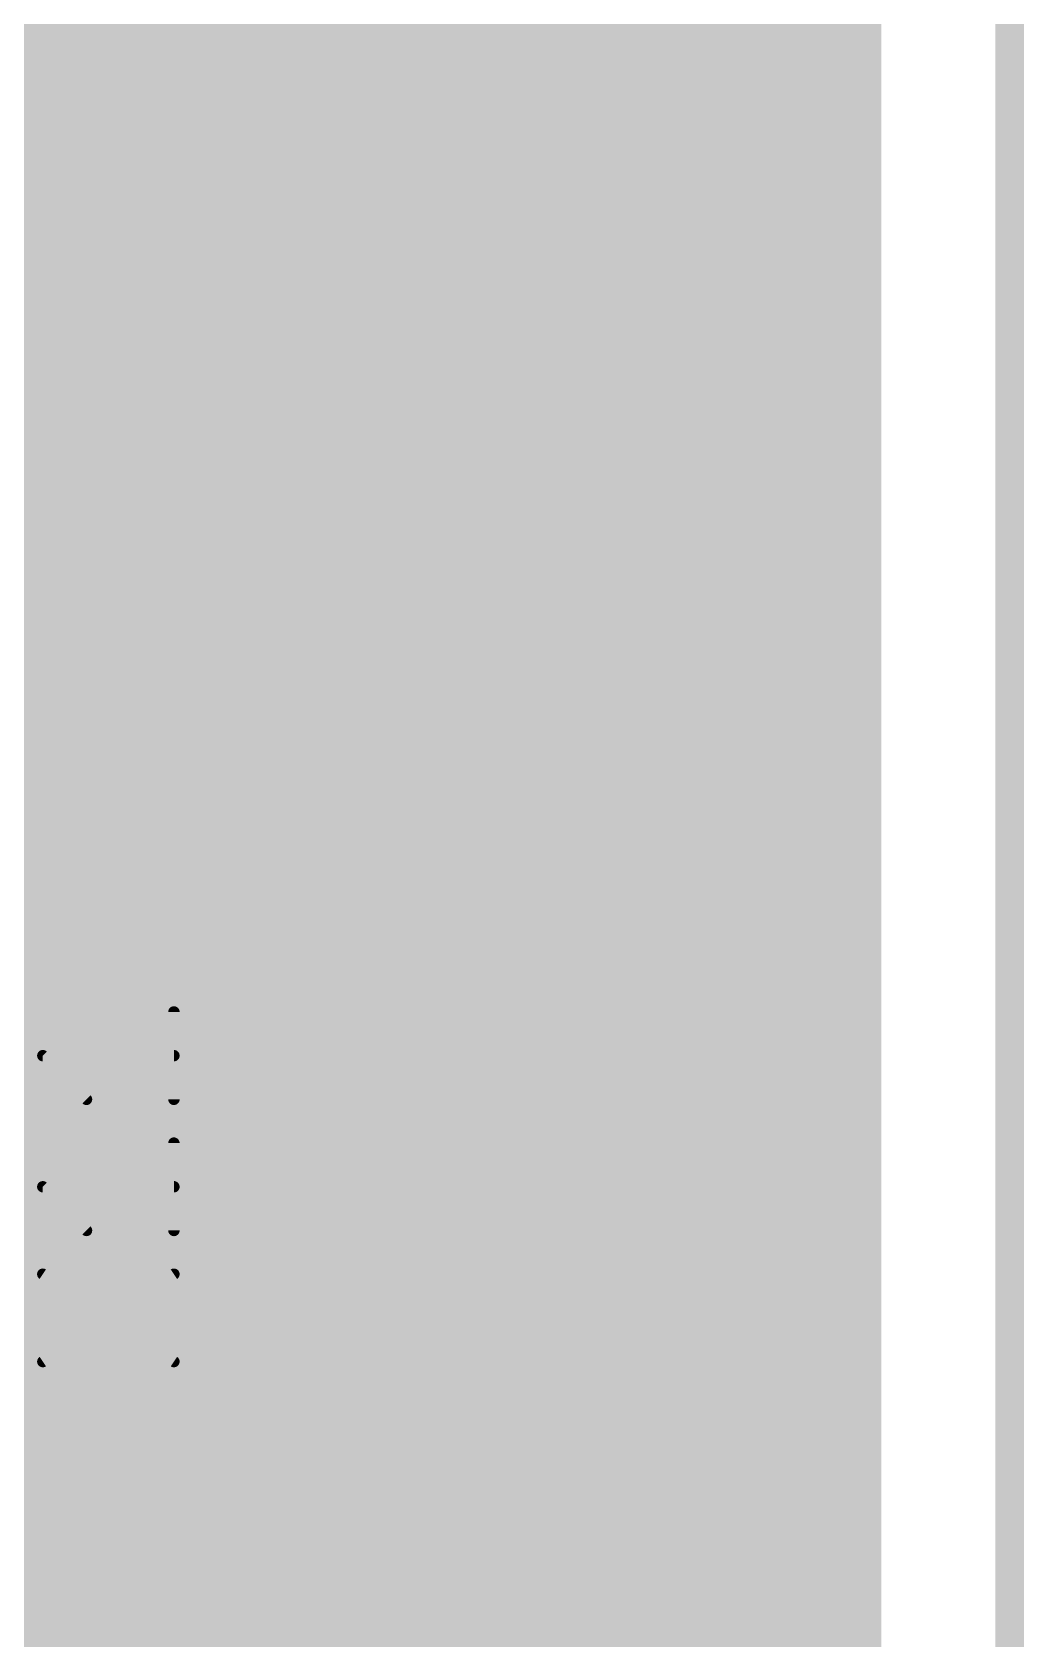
# Model space of a CAD drawing. Extents: x 0 to 10.8, y 0 to 6.1.
# Drawn here: x 10.464 to 10.812, y 1.612 to 2.176 of the extents above; entities that cross this region are included whole.
import ezdxf

# ---------------------------------------------------------------- set-up
doc = ezdxf.new("R2010")
doc.units = 0
for name, color, linetype in [('1', 22, 'CONTINUOUS'), ('16', 175, 'CONTINUOUS'), ('20', 7, 'CONTINUOUS'), ('25', 253, 'CONTINUOUS')]:
    doc.layers.add(name, color=color, linetype=linetype)

msp = doc.modelspace()

# ---------------------------------------------------------------- linework, layer by layer
at = {"layer": '1', "const_width": 0.016}
for points in [[(10.754087, 4.286417), (10.754087, 0.248579)], [(10.349598, 2.176), (10.754087, 2.176)], [(10.345311, 2.16), (10.754087, 2.16)], [(10.340748, 2.144), (10.754087, 2.144)], [(10.331512, 2.128), (10.754087, 2.128)], [(10.322272, 2.112), (10.754087, 2.112)], [(10.307311, 2.096), (10.754087, 2.096)], [(10.291311, 2.08), (10.754087, 2.08)], [(10.275311, 2.064), (10.754087, 2.064)], [(10.259311, 2.048), (10.754087, 2.048)], [(10.243311, 2.032), (10.754087, 2.032)], [(10.227311, 2.016), (10.754087, 2.016)], [(10.446291, 2), (10.754087, 2)], [(10.454138, 1.984), (10.754087, 1.984)], [(10.454138, 1.968), (10.754087, 1.968)], [(10.454138, 1.952), (10.754087, 1.952)], [(10.385098, 1.936), (10.754087, 1.936)], [(10.454138, 1.92), (10.754087, 1.92)], [(10.454138, 1.904), (10.754087, 1.904)], [(10.447197, 1.888), (10.754087, 1.888)], [(10.307894, 1.872), (10.754087, 1.872)], [(10.311421, 1.856), (10.754087, 1.856)], [(10.311421, 1.84), (10.754087, 1.84)], [(10.310563, 1.824), (10.754087, 1.824)], [(10.311421, 1.808), (10.754087, 1.808)], [(10.311421, 1.792), (10.754087, 1.792)], [(10.312583, 1.776), (10.754087, 1.776)], [(10.316421, 1.76), (10.754087, 1.76)], [(10.316421, 1.744), (10.754087, 1.744)], [(10.316421, 1.728), (10.754087, 1.728)], [(10.316421, 1.712), (10.754087, 1.712)], [(10.316421, 1.696), (10.754087, 1.696)], [(10.316421, 1.68), (10.754087, 1.68)], [(10.309421, 1.664), (10.754087, 1.664)], [(10.309421, 1.648), (10.754087, 1.648)], [(10.309421, 1.632), (10.754087, 1.632)], [(10.309421, 1.616), (10.754087, 1.616)]]:
    msp.add_lwpolyline(points, dxfattribs=at)
at = {"layer": '1', "const_width": 0.008}
for points in [[(10.754087, 2.172, 1), (10.754087, 2.18)], [(10.754087, 2.156, 1), (10.754087, 2.164)], [(10.754087, 2.14, 1), (10.754087, 2.148)], [(10.754087, 2.124, 1), (10.754087, 2.132)], [(10.754087, 2.108, 1), (10.754087, 2.116)], [(10.754087, 2.092, 1), (10.754087, 2.1)], [(10.754087, 2.076, 1), (10.754087, 2.084)], [(10.754087, 2.06, 1), (10.754087, 2.068)], [(10.754087, 2.044, 1), (10.754087, 2.052)], [(10.754087, 2.028, 1), (10.754087, 2.036)], [(10.754087, 2.012, 1), (10.754087, 2.02)], [(10.754087, 1.996, 1), (10.754087, 2.004)], [(10.754087, 1.98, 1), (10.754087, 1.988)], [(10.754087, 1.964, 1), (10.754087, 1.972)], [(10.754087, 1.948, 1), (10.754087, 1.956)], [(10.754087, 1.932, 1), (10.754087, 1.94)], [(10.754087, 1.916, 1), (10.754087, 1.924)], [(10.754087, 1.9, 1), (10.754087, 1.908)], [(10.754087, 1.884, 1), (10.754087, 1.892)], [(10.754087, 1.868, 1), (10.754087, 1.876)], [(10.754087, 1.852, 1), (10.754087, 1.86)], [(10.754087, 1.836, 1), (10.754087, 1.844)], [(10.754087, 1.82, 1), (10.754087, 1.828)], [(10.754087, 1.804, 1), (10.754087, 1.812)], [(10.754087, 1.788, 1), (10.754087, 1.796)], [(10.754087, 1.772, 1), (10.754087, 1.78)], [(10.754087, 1.756, 1), (10.754087, 1.764)], [(10.754087, 1.74, 1), (10.754087, 1.748)], [(10.754087, 1.724, 1), (10.754087, 1.732)], [(10.754087, 1.708, 1), (10.754087, 1.716)], [(10.754087, 1.692, 1), (10.754087, 1.7)], [(10.754087, 1.676, 1), (10.754087, 1.684)], [(10.754087, 1.66, 1), (10.754087, 1.668)], [(10.754087, 1.644, 1), (10.754087, 1.652)], [(10.754087, 1.628, 1), (10.754087, 1.636)], [(10.754087, 1.612, 1), (10.754087, 1.62)]]:
    msp.add_lwpolyline(points, format="xyb", dxfattribs=at)
at = {"layer": '16', "const_width": 0.016}
for points in [[(10.754087, 4.286417), (10.754087, 0.248579)], [(9.78415, 2.176), (10.754087, 2.176)], [(9.80015, 2.16), (10.754087, 2.16)], [(9.81615, 2.144), (10.754087, 2.144)], [(9.83215, 2.128), (10.754087, 2.128)], [(9.84815, 2.112), (10.754087, 2.112)], [(9.86415, 2.096), (10.754087, 2.096)], [(9.88015, 2.08), (10.754087, 2.08)], [(9.89615, 2.064), (10.754087, 2.064)], [(9.91215, 2.048), (10.754087, 2.048)], [(9.92815, 2.032), (10.754087, 2.032)], [(9.94415, 2.016), (10.754087, 2.016)], [(9.96015, 2), (10.754087, 2)], [(9.97615, 1.984), (10.754087, 1.984)], [(9.99215, 1.968), (10.754087, 1.968)], [(10.00815, 1.952), (10.754087, 1.952)], [(10.02415, 1.936), (10.754087, 1.936)], [(10.04015, 1.92), (10.754087, 1.92)], [(10.05615, 1.904), (10.754087, 1.904)], [(10.07215, 1.888), (10.754087, 1.888)], [(10.08815, 1.872), (10.754087, 1.872)], [(10.10415, 1.856), (10.754087, 1.856)], [(10.12015, 1.84), (10.754087, 1.84)], [(10.13615, 1.824), (10.754087, 1.824)], [(10.15215, 1.808), (10.754087, 1.808)], [(10.16815, 1.792), (10.754087, 1.792)], [(10.18415, 1.776), (10.754087, 1.776)], [(10.205803, 1.76), (10.754087, 1.76)], [(10.21574, 1.744), (10.754087, 1.744)], [(10.217996, 1.728), (10.754087, 1.728)], [(10.214083, 1.712), (10.754087, 1.712)], [(10.201807, 1.696), (10.754087, 1.696)], [(9.989689, 1.68), (10.754087, 1.68)], [(10.005689, 1.664), (10.754087, 1.664)], [(10.021689, 1.648), (10.754087, 1.648)], [(10.037689, 1.632), (10.754087, 1.632)], [(10.053689, 1.616), (10.754087, 1.616)]]:
    msp.add_lwpolyline(points, dxfattribs=at)
at = {"layer": '16', "const_width": 0.008}
for points in [[(10.754087, 2.172, 1), (10.754087, 2.18)], [(10.754087, 2.156, 1), (10.754087, 2.164)], [(10.754087, 2.14, 1), (10.754087, 2.148)], [(10.754087, 2.124, 1), (10.754087, 2.132)], [(10.754087, 2.108, 1), (10.754087, 2.116)], [(10.754087, 2.092, 1), (10.754087, 2.1)], [(10.754087, 2.076, 1), (10.754087, 2.084)], [(10.754087, 2.06, 1), (10.754087, 2.068)], [(10.754087, 2.044, 1), (10.754087, 2.052)], [(10.754087, 2.028, 1), (10.754087, 2.036)], [(10.754087, 2.012, 1), (10.754087, 2.02)], [(10.754087, 1.996, 1), (10.754087, 2.004)], [(10.754087, 1.98, 1), (10.754087, 1.988)], [(10.754087, 1.964, 1), (10.754087, 1.972)], [(10.754087, 1.948, 1), (10.754087, 1.956)], [(10.754087, 1.932, 1), (10.754087, 1.94)], [(10.754087, 1.916, 1), (10.754087, 1.924)], [(10.754087, 1.9, 1), (10.754087, 1.908)], [(10.754087, 1.884, 1), (10.754087, 1.892)], [(10.754087, 1.868, 1), (10.754087, 1.876)], [(10.754087, 1.852, 1), (10.754087, 1.86)], [(10.754087, 1.836, 1), (10.754087, 1.844)], [(10.754087, 1.82, 1), (10.754087, 1.828)], [(10.754087, 1.804, 1), (10.754087, 1.812)], [(10.754087, 1.788, 1), (10.754087, 1.796)], [(10.754087, 1.772, 1), (10.754087, 1.78)], [(10.754087, 1.756, 1), (10.754087, 1.764)], [(10.754087, 1.74, 1), (10.754087, 1.748)], [(10.754087, 1.724, 1), (10.754087, 1.732)], [(10.754087, 1.708, 1), (10.754087, 1.716)], [(10.754087, 1.692, 1), (10.754087, 1.7)], [(10.754087, 1.676, 1), (10.754087, 1.684)], [(10.754087, 1.66, 1), (10.754087, 1.668)], [(10.754087, 1.644, 1), (10.754087, 1.652)], [(10.754087, 1.628, 1), (10.754087, 1.636)], [(10.754087, 1.612, 1), (10.754087, 1.62)]]:
    msp.add_lwpolyline(points, format="xyb", dxfattribs=at)
at = {"layer": '20', "const_width": 0.01}
msp.add_lwpolyline([(10.807087, -0.007874), (10.807087, 4.527559)], dxfattribs=at)
at = {"layer": '25', "const_width": 0.004}
for points in [[(10.513669, 1.801272), (10.513669, 1.831961)], [(10.48298, 1.801272), (10.467634, 1.816614)], [(10.467634, 1.816614), (10.513669, 1.816614)], [(10.513669, 1.755236), (10.513669, 1.785925)], [(10.48298, 1.755236), (10.467634, 1.770579)], [(10.467634, 1.770579), (10.513669, 1.770579)], [(10.467634, 1.709201), (10.513669, 1.73989)], [(10.467634, 1.73989), (10.513669, 1.709201)]]:
    msp.add_lwpolyline(points, dxfattribs=at)
at = {"layer": '25', "const_width": 0.002}
for points in [[(10.514669, 1.831961, 1), (10.512669, 1.831961)], [(10.468341, 1.817321, 1), (10.466927, 1.815907)], [(10.467634, 1.817614, 1), (10.467634, 1.815614)], [(10.513669, 1.815614, 1), (10.513669, 1.817614)], [(10.482273, 1.800564, 1), (10.483687, 1.801979)], [(10.512669, 1.801272, 1), (10.514669, 1.801272)], [(10.514669, 1.785925, 1), (10.512669, 1.785925)], [(10.468341, 1.771286, 1), (10.466927, 1.769872)], [(10.467634, 1.771579, 1), (10.467634, 1.769579)], [(10.513669, 1.769579, 1), (10.513669, 1.771579)], [(10.482273, 1.754529, 1), (10.483687, 1.755943)], [(10.512669, 1.755236, 1), (10.514669, 1.755236)], [(10.468189, 1.740722, 1), (10.467079, 1.739058)], [(10.514224, 1.739058, 1), (10.513115, 1.740722)], [(10.467079, 1.710033, 1), (10.468189, 1.708369)], [(10.513115, 1.708369, 1), (10.514224, 1.710033)]]:
    msp.add_lwpolyline(points, format="xyb", dxfattribs=at)

doc.saveas('drawing.dxf')
